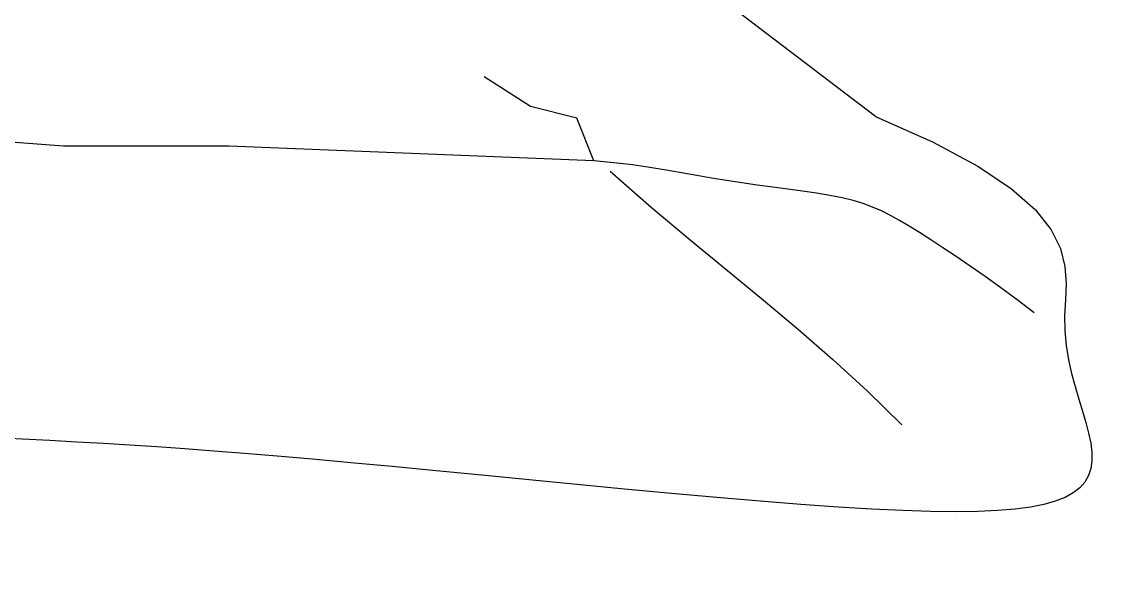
# Model space of a CAD drawing. Header units: millimetres. Extents: x 104198 to 1296755, y -81101 to 81453.
# Drawn here: x 592155.1 to 592230, y -26157.3 to -26119.4 of the extents above; entities that cross this region are included whole.
import ezdxf

# ---------------------------------------------------------------- set-up
doc = ezdxf.new("R2010")
doc.units = ezdxf.units.MM
doc.linetypes.add('HIDDEN2', pattern=[0.1875, 0.125, -0.0625])
doc.layers.add('0家具', color=51, linetype='Continuous')
doc.styles.add('黑体', font='simhei.ttf', dxfattribs={"width": 0.7})
doc.dimstyles.new('立面标注', dxfattribs={"dimtxt": 100, "dimasz": 35, "dimexe": 20, "dimexo": 100, "dimtad": 1, "dimdec": 0, "dimtxsty": '黑体', "dimblk": 'ARCHTICK', "dimcen": 80, "dimdle": 20, "dimclrd": 251, "dimclre": 251, "dimclrt": 256, "dimadec": 0, "dimazin": 0, "dimtfac": 1, "dimtdec": 0, "dimtix": 1, "dimtmove": 2, "dimatfit": 3, "dimldrblk": 'DOT', "dimfxl": 200, "dimfxlon": 1, "dimarcsym": 0})

# ---------------------------------------------------------------- blocks, each defined once
blk = doc.blocks.new('_ArchTick')
at = {"color": 2, "linetype": 'ByBlock', "const_width": 0.4}
blk.add_lwpolyline([(-0.5, -0.5), (0.5, 0.5)], dxfattribs=at)
blk = doc.blocks.new('_Dot')
at = {"color": 2, "linetype": 'ByBlock', "lineweight": -2}
blk.add_line((-0.5, 0), (-1, 0), dxfattribs=at)
at = {"color": 2, "linetype": 'ByBlock', "const_width": 0.5}
blk.add_lwpolyline([(-0.25, 0, 1), (0.25, 0, 1)], format="xyb", close=True, dxfattribs=at)
blk = doc.blocks.new('hgfhdrht')
at = {"color": 250, "linetype": 'HIDDEN2', "ltscale": 600}
for p, q in [((592213.712, -31132.169, 0), (592203.099, -31124.081, 0)), ((592213.712, -31132.169, 0), (592203.099, -31124.081, 0)), ((592213.712, -31132.169, 0), (592203.099, -31124.081, 0)), ((592213.712, -31132.169, 0), (592203.099, -31124.081, 0)), ((592213.712, -31132.169, 0), (592203.099, -31124.081, 0)), ((592213.712, -31132.169, 0), (592203.099, -31124.081, 0)), ((592213.712, -31132.169, 0), (592203.099, -31124.081, 0)), ((592213.712, -31132.169, 0), (592203.099, -31124.081, 0)), ((592213.712, -31132.169, 0), (592203.099, -31124.081, 0)), ((592213.712, -31132.169, 0), (592203.099, -31124.081, 0)), ((592213.712, -31132.169, 0), (592203.099, -31124.081, 0)), ((592213.712, -31132.169, 0), (592203.099, -31124.081, 0)), ((592190.044, -31131.472), (592186.859, -31129.451)), ((592190.044, -31131.472), (592186.859, -31129.451)), ((592190.044, -31131.472), (592186.859, -31129.451)), ((592190.044, -31131.472), (592186.859, -31129.451)), ((592190.044, -31131.472), (592186.859, -31129.451)), ((592190.044, -31131.472), (592186.859, -31129.451)), ((592190.044, -31131.472), (592186.859, -31129.451)), ((592190.044, -31131.472), (592186.859, -31129.451)), ((592190.044, -31131.472), (592186.859, -31129.451)), ((592190.044, -31131.472), (592186.859, -31129.451)), ((592190.044, -31131.472), (592186.859, -31129.451)), ((592190.044, -31131.472), (592186.859, -31129.451)), ((592193.228, -31132.28), (592190.044, -31131.472)), ((592193.228, -31132.28), (592190.044, -31131.472)), ((592193.228, -31132.28), (592190.044, -31131.472)), ((592193.228, -31132.28), (592190.044, -31131.472)), ((592193.228, -31132.28), (592190.044, -31131.472)), ((592193.228, -31132.28), (592190.044, -31131.472)), ((592193.228, -31132.28), (592190.044, -31131.472)), ((592193.228, -31132.28), (592190.044, -31131.472)), ((592193.228, -31132.28), (592190.044, -31131.472)), ((592193.228, -31132.28), (592190.044, -31131.472)), ((592193.228, -31132.28), (592190.044, -31131.472)), ((592193.228, -31132.28), (592190.044, -31131.472)), ((592194.386, -31135.199), (592193.228, -31132.28)), ((592194.386, -31135.199), (592193.228, -31132.28)), ((592194.386, -31135.199), (592193.228, -31132.28)), ((592194.386, -31135.199), (592193.228, -31132.28)), ((592194.386, -31135.199), (592193.228, -31132.28)), ((592194.386, -31135.199), (592193.228, -31132.28)), ((592194.386, -31135.199), (592193.228, -31132.28)), ((592194.386, -31135.199), (592193.228, -31132.28)), ((592194.386, -31135.199), (592193.228, -31132.28)), ((592194.386, -31135.199), (592193.228, -31132.28)), ((592194.386, -31135.199), (592193.228, -31132.28)), ((592194.386, -31135.199), (592193.228, -31132.28)), ((592213.712, -31132.169), (592217.669, -31133.928)), ((592213.712, -31132.169), (592217.669, -31133.928)), ((592213.712, -31132.169), (592217.669, -31133.928)), ((592213.712, -31132.169), (592217.669, -31133.928)), ((592213.712, -31132.169), (592217.669, -31133.928)), ((592213.712, -31132.169), (592217.669, -31133.928)), ((592213.712, -31132.169), (592217.669, -31133.928)), ((592213.712, -31132.169), (592217.669, -31133.928)), ((592213.712, -31132.169), (592217.669, -31133.928)), ((592213.712, -31132.169), (592217.669, -31133.928)), ((592213.712, -31132.169), (592217.669, -31133.928)), ((592213.712, -31132.169), (592217.669, -31133.928)), ((592158.01, -31134.189), (592144.368, -31133.179)), ((592158.01, -31134.189), (592144.368, -31133.179)), ((592158.01, -31134.189), (592144.368, -31133.179)), ((592158.01, -31134.189), (592144.368, -31133.179)), ((592158.01, -31134.189), (592144.368, -31133.179)), ((592158.01, -31134.189), (592144.368, -31133.179)), ((592158.01, -31134.189), (592144.368, -31133.179)), ((592158.01, -31134.189), (592144.368, -31133.179)), ((592158.01, -31134.189), (592144.368, -31133.179)), ((592158.01, -31134.189), (592144.368, -31133.179)), ((592158.01, -31134.189), (592144.368, -31133.179)), ((592158.01, -31134.189), (592144.368, -31133.179)), ((592169.377, -31134.189), (592158.01, -31134.189)), ((592169.377, -31134.189), (592158.01, -31134.189)), ((592169.377, -31134.189), (592158.01, -31134.189)), ((592169.377, -31134.189), (592158.01, -31134.189)), ((592169.377, -31134.189), (592158.01, -31134.189)), ((592169.377, -31134.189), (592158.01, -31134.189)), ((592169.377, -31134.189), (592158.01, -31134.189)), ((592169.377, -31134.189), (592158.01, -31134.189)), ((592169.377, -31134.189), (592158.01, -31134.189)), ((592169.377, -31134.189), (592158.01, -31134.189)), ((592169.377, -31134.189), (592158.01, -31134.189)), ((592169.377, -31134.189), (592158.01, -31134.189)), ((592194.386, -31135.199), (592169.377, -31134.189)), ((592194.386, -31135.199), (592169.377, -31134.189)), ((592194.386, -31135.199), (592169.377, -31134.189)), ((592194.386, -31135.199), (592169.377, -31134.189)), ((592194.386, -31135.199), (592169.377, -31134.189)), ((592194.386, -31135.199), (592169.377, -31134.189)), ((592194.386, -31135.199), (592169.377, -31134.189)), ((592194.386, -31135.199), (592169.377, -31134.189)), ((592194.386, -31135.199), (592169.377, -31134.189)), ((592194.386, -31135.199), (592169.377, -31134.189)), ((592194.386, -31135.199), (592169.377, -31134.189)), ((592194.386, -31135.199), (592169.377, -31134.189)), ((592217.669, -31133.928), (592220.745, -31135.574)), ((592217.669, -31133.928), (592220.745, -31135.574)), ((592217.669, -31133.928), (592220.745, -31135.574)), ((592217.669, -31133.928), (592220.745, -31135.574)), ((592217.669, -31133.928), (592220.745, -31135.574)), ((592217.669, -31133.928), (592220.745, -31135.574)), ((592217.669, -31133.928), (592220.745, -31135.574)), ((592217.669, -31133.928), (592220.745, -31135.574)), ((592217.669, -31133.928), (592220.745, -31135.574)), ((592217.669, -31133.928), (592220.745, -31135.574)), ((592217.669, -31133.928), (592220.745, -31135.574)), ((592217.669, -31133.928), (592220.745, -31135.574)), ((592220.745, -31135.574), (592223.05, -31137.118)), ((592220.745, -31135.574), (592223.05, -31137.118)), ((592220.745, -31135.574), (592223.05, -31137.118)), ((592220.745, -31135.574), (592223.05, -31137.118)), ((592220.745, -31135.574), (592223.05, -31137.118)), ((592220.745, -31135.574), (592223.05, -31137.118)), ((592220.745, -31135.574), (592223.05, -31137.118)), ((592220.745, -31135.574), (592223.05, -31137.118)), ((592220.745, -31135.574), (592223.05, -31137.118)), ((592220.745, -31135.574), (592223.05, -31137.118)), ((592220.745, -31135.574), (592223.05, -31137.118)), ((592220.745, -31135.574), (592223.05, -31137.118)), ((592223.05, -31137.118), (592224.691, -31138.567)), ((592223.05, -31137.118), (592224.691, -31138.567)), ((592223.05, -31137.118), (592224.691, -31138.567)), ((592223.05, -31137.118), (592224.691, -31138.567)), ((592223.05, -31137.118), (592224.691, -31138.567)), ((592223.05, -31137.118), (592224.691, -31138.567)), ((592223.05, -31137.118), (592224.691, -31138.567)), ((592223.05, -31137.118), (592224.691, -31138.567)), ((592223.05, -31137.118), (592224.691, -31138.567)), ((592223.05, -31137.118), (592224.691, -31138.567)), ((592223.05, -31137.118), (592224.691, -31138.567)), ((592223.05, -31137.118), (592224.691, -31138.567)), ((592224.691, -31138.567), (592225.778, -31139.932)), ((592224.691, -31138.567), (592225.778, -31139.932)), ((592224.691, -31138.567), (592225.778, -31139.932)), ((592224.691, -31138.567), (592225.778, -31139.932)), ((592224.691, -31138.567), (592225.778, -31139.932)), ((592224.691, -31138.567), (592225.778, -31139.932)), ((592224.691, -31138.567), (592225.778, -31139.932)), ((592224.691, -31138.567), (592225.778, -31139.932)), ((592224.691, -31138.567), (592225.778, -31139.932)), ((592224.691, -31138.567), (592225.778, -31139.932)), ((592224.691, -31138.567), (592225.778, -31139.932)), ((592224.691, -31138.567), (592225.778, -31139.932)), ((592225.778, -31139.932), (592226.418, -31141.221)), ((592225.778, -31139.932), (592226.418, -31141.221)), ((592225.778, -31139.932), (592226.418, -31141.221)), ((592225.778, -31139.932), (592226.418, -31141.221)), ((592225.778, -31139.932), (592226.418, -31141.221)), ((592225.778, -31139.932), (592226.418, -31141.221)), ((592225.778, -31139.932), (592226.418, -31141.221)), ((592225.778, -31139.932), (592226.418, -31141.221)), ((592225.778, -31139.932), (592226.418, -31141.221)), ((592225.778, -31139.932), (592226.418, -31141.221)), ((592225.778, -31139.932), (592226.418, -31141.221)), ((592225.778, -31139.932), (592226.418, -31141.221)), ((592226.418, -31141.221), (592226.721, -31142.443)), ((592226.418, -31141.221), (592226.721, -31142.443)), ((592226.418, -31141.221), (592226.721, -31142.443)), ((592226.418, -31141.221), (592226.721, -31142.443)), ((592226.418, -31141.221), (592226.721, -31142.443)), ((592226.418, -31141.221), (592226.721, -31142.443)), ((592226.418, -31141.221), (592226.721, -31142.443)), ((592226.418, -31141.221), (592226.721, -31142.443)), ((592226.418, -31141.221), (592226.721, -31142.443)), ((592226.418, -31141.221), (592226.721, -31142.443)), ((592226.418, -31141.221), (592226.721, -31142.443)), ((592226.418, -31141.221), (592226.721, -31142.443)), ((592226.721, -31142.443), (592226.795, -31143.608)), ((592226.721, -31142.443), (592226.795, -31143.608)), ((592226.721, -31142.443), (592226.795, -31143.608)), ((592226.721, -31142.443), (592226.795, -31143.608)), ((592226.721, -31142.443), (592226.795, -31143.608)), ((592226.721, -31142.443), (592226.795, -31143.608)), ((592226.721, -31142.443), (592226.795, -31143.608)), ((592226.721, -31142.443), (592226.795, -31143.608)), ((592226.721, -31142.443), (592226.795, -31143.608)), ((592226.721, -31142.443), (592226.795, -31143.608)), ((592226.721, -31142.443), (592226.795, -31143.608)), ((592226.721, -31142.443), (592226.795, -31143.608)), ((592226.795, -31143.608), (592226.748, -31144.724)), ((592226.795, -31143.608), (592226.748, -31144.724)), ((592226.795, -31143.608), (592226.748, -31144.724)), ((592226.795, -31143.608), (592226.748, -31144.724)), ((592226.795, -31143.608), (592226.748, -31144.724)), ((592226.795, -31143.608), (592226.748, -31144.724)), ((592226.795, -31143.608), (592226.748, -31144.724)), ((592226.795, -31143.608), (592226.748, -31144.724)), ((592226.795, -31143.608), (592226.748, -31144.724)), ((592226.795, -31143.608), (592226.748, -31144.724)), ((592226.795, -31143.608), (592226.748, -31144.724)), ((592226.795, -31143.608), (592226.748, -31144.724)), ((592226.748, -31144.724), (592226.69, -31145.801)), ((592226.748, -31144.724), (592226.69, -31145.801)), ((592226.748, -31144.724), (592226.69, -31145.801)), ((592226.748, -31144.724), (592226.69, -31145.801)), ((592226.748, -31144.724), (592226.69, -31145.801)), ((592226.748, -31144.724), (592226.69, -31145.801)), ((592226.748, -31144.724), (592226.69, -31145.801)), ((592226.748, -31144.724), (592226.69, -31145.801)), ((592226.748, -31144.724), (592226.69, -31145.801)), ((592226.748, -31144.724), (592226.69, -31145.801)), ((592226.748, -31144.724), (592226.69, -31145.801)), ((592226.748, -31144.724), (592226.69, -31145.801)), ((592226.69, -31145.801), (592226.707, -31146.846)), ((592226.69, -31145.801), (592226.707, -31146.846)), ((592226.69, -31145.801), (592226.707, -31146.846)), ((592226.69, -31145.801), (592226.707, -31146.846)), ((592226.69, -31145.801), (592226.707, -31146.846)), ((592226.69, -31145.801), (592226.707, -31146.846)), ((592226.69, -31145.801), (592226.707, -31146.846)), ((592226.69, -31145.801), (592226.707, -31146.846)), ((592226.69, -31145.801), (592226.707, -31146.846)), ((592226.69, -31145.801), (592226.707, -31146.846)), ((592226.69, -31145.801), (592226.707, -31146.846)), ((592226.69, -31145.801), (592226.707, -31146.846)), ((592226.707, -31146.846), (592226.804, -31147.858)), ((592226.707, -31146.846), (592226.804, -31147.858)), ((592226.707, -31146.846), (592226.804, -31147.858)), ((592226.707, -31146.846), (592226.804, -31147.858)), ((592226.707, -31146.846), (592226.804, -31147.858)), ((592226.707, -31146.846), (592226.804, -31147.858)), ((592226.707, -31146.846), (592226.804, -31147.858)), ((592226.707, -31146.846), (592226.804, -31147.858)), ((592226.707, -31146.846), (592226.804, -31147.858)), ((592226.707, -31146.846), (592226.804, -31147.858)), ((592226.707, -31146.846), (592226.804, -31147.858)), ((592226.707, -31146.846), (592226.804, -31147.858)), ((592226.804, -31147.858), (592226.965, -31148.836)), ((592226.804, -31147.858), (592226.965, -31148.836)), ((592226.804, -31147.858), (592226.965, -31148.836)), ((592226.804, -31147.858), (592226.965, -31148.836)), ((592226.804, -31147.858), (592226.965, -31148.836)), ((592226.804, -31147.858), (592226.965, -31148.836)), ((592226.804, -31147.858), (592226.965, -31148.836)), ((592226.804, -31147.858), (592226.965, -31148.836)), ((592226.804, -31147.858), (592226.965, -31148.836)), ((592226.804, -31147.858), (592226.965, -31148.836)), ((592226.804, -31147.858), (592226.965, -31148.836)), ((592226.804, -31147.858), (592226.965, -31148.836)), ((592226.965, -31148.836), (592227.173, -31149.778)), ((592226.965, -31148.836), (592227.173, -31149.778)), ((592226.965, -31148.836), (592227.173, -31149.778)), ((592226.965, -31148.836), (592227.173, -31149.778)), ((592226.965, -31148.836), (592227.173, -31149.778)), ((592226.965, -31148.836), (592227.173, -31149.778)), ((592226.965, -31148.836), (592227.173, -31149.778)), ((592226.965, -31148.836), (592227.173, -31149.778)), ((592226.965, -31148.836), (592227.173, -31149.778)), ((592226.965, -31148.836), (592227.173, -31149.778)), ((592226.965, -31148.836), (592227.173, -31149.778)), ((592226.965, -31148.836), (592227.173, -31149.778)), ((592227.173, -31149.778), (592227.412, -31150.681)), ((592227.173, -31149.778), (592227.412, -31150.681)), ((592227.173, -31149.778), (592227.412, -31150.681)), ((592227.173, -31149.778), (592227.412, -31150.681)), ((592227.173, -31149.778), (592227.412, -31150.681)), ((592227.173, -31149.778), (592227.412, -31150.681)), ((592227.173, -31149.778), (592227.412, -31150.681)), ((592227.173, -31149.778), (592227.412, -31150.681)), ((592227.173, -31149.778), (592227.412, -31150.681)), ((592227.173, -31149.778), (592227.412, -31150.681)), ((592227.173, -31149.778), (592227.412, -31150.681)), ((592227.173, -31149.778), (592227.412, -31150.681)), ((592227.412, -31150.681), (592227.665, -31151.544)), ((592227.412, -31150.681), (592227.665, -31151.544)), ((592227.412, -31150.681), (592227.665, -31151.544)), ((592227.412, -31150.681), (592227.665, -31151.544)), ((592227.412, -31150.681), (592227.665, -31151.544)), ((592227.412, -31150.681), (592227.665, -31151.544)), ((592227.412, -31150.681), (592227.665, -31151.544)), ((592227.412, -31150.681), (592227.665, -31151.544)), ((592227.412, -31150.681), (592227.665, -31151.544)), ((592227.412, -31150.681), (592227.665, -31151.544)), ((592227.412, -31150.681), (592227.665, -31151.544)), ((592227.412, -31150.681), (592227.665, -31151.544)), ((592227.665, -31151.544), (592227.916, -31152.365)), ((592227.665, -31151.544), (592227.916, -31152.365)), ((592227.665, -31151.544), (592227.916, -31152.365)), ((592227.665, -31151.544), (592227.916, -31152.365)), ((592227.665, -31151.544), (592227.916, -31152.365)), ((592227.665, -31151.544), (592227.916, -31152.365)), ((592227.665, -31151.544), (592227.916, -31152.365)), ((592227.665, -31151.544), (592227.916, -31152.365)), ((592227.665, -31151.544), (592227.916, -31152.365)), ((592227.665, -31151.544), (592227.916, -31152.365)), ((592227.665, -31151.544), (592227.916, -31152.365)), ((592227.665, -31151.544), (592227.916, -31152.365)), ((592227.916, -31152.365), (592228.148, -31153.141)), ((592227.916, -31152.365), (592228.148, -31153.141)), ((592227.916, -31152.365), (592228.148, -31153.141)), ((592227.916, -31152.365), (592228.148, -31153.141)), ((592227.916, -31152.365), (592228.148, -31153.141)), ((592227.916, -31152.365), (592228.148, -31153.141)), ((592227.916, -31152.365), (592228.148, -31153.141)), ((592227.916, -31152.365), (592228.148, -31153.141)), ((592227.916, -31152.365), (592228.148, -31153.141)), ((592227.916, -31152.365), (592228.148, -31153.141)), ((592227.916, -31152.365), (592228.148, -31153.141)), ((592227.916, -31152.365), (592228.148, -31153.141)), ((592228.148, -31153.141), (592228.345, -31153.871)), ((592228.148, -31153.141), (592228.345, -31153.871)), ((592228.148, -31153.141), (592228.345, -31153.871)), ((592228.148, -31153.141), (592228.345, -31153.871)), ((592228.148, -31153.141), (592228.345, -31153.871)), ((592228.148, -31153.141), (592228.345, -31153.871)), ((592228.148, -31153.141), (592228.345, -31153.871)), ((592228.148, -31153.141), (592228.345, -31153.871)), ((592228.148, -31153.141), (592228.345, -31153.871)), ((592228.148, -31153.141), (592228.345, -31153.871)), ((592228.148, -31153.141), (592228.345, -31153.871)), ((592228.148, -31153.141), (592228.345, -31153.871)), ((592228.345, -31153.871), (592228.49, -31154.552)), ((592228.345, -31153.871), (592228.49, -31154.552)), ((592228.345, -31153.871), (592228.49, -31154.552)), ((592228.345, -31153.871), (592228.49, -31154.552)), ((592228.345, -31153.871), (592228.49, -31154.552)), ((592228.345, -31153.871), (592228.49, -31154.552)), ((592228.345, -31153.871), (592228.49, -31154.552)), ((592228.345, -31153.871), (592228.49, -31154.552)), ((592228.345, -31153.871), (592228.49, -31154.552)), ((592228.345, -31153.871), (592228.49, -31154.552)), ((592228.345, -31153.871), (592228.49, -31154.552)), ((592228.345, -31153.871), (592228.49, -31154.552)), ((592155.16, -31154.283), (592153.209, -31154.183)), ((592155.16, -31154.283), (592153.209, -31154.183)), ((592155.16, -31154.283), (592153.209, -31154.183)), ((592155.16, -31154.283), (592153.209, -31154.183)), ((592155.16, -31154.283), (592153.209, -31154.183)), ((592155.16, -31154.283), (592153.209, -31154.183)), ((592155.16, -31154.283), (592153.209, -31154.183)), ((592155.16, -31154.283), (592153.209, -31154.183)), ((592155.16, -31154.283), (592153.209, -31154.183)), ((592155.16, -31154.283), (592153.209, -31154.183)), ((592155.16, -31154.283), (592153.209, -31154.183)), ((592155.16, -31154.283), (592153.209, -31154.183)), ((592157.062, -31154.384), (592155.16, -31154.283)), ((592157.062, -31154.384), (592155.16, -31154.283)), ((592157.062, -31154.384), (592155.16, -31154.283)), ((592157.062, -31154.384), (592155.16, -31154.283)), ((592157.062, -31154.384), (592155.16, -31154.283)), ((592157.062, -31154.384), (592155.16, -31154.283)), ((592157.062, -31154.384), (592155.16, -31154.283)), ((592157.062, -31154.384), (592155.16, -31154.283)), ((592157.062, -31154.384), (592155.16, -31154.283)), ((592157.062, -31154.384), (592155.16, -31154.283)), ((592157.062, -31154.384), (592155.16, -31154.283)), ((592157.062, -31154.384), (592155.16, -31154.283)), ((592158.914, -31154.485), (592157.062, -31154.384)), ((592158.914, -31154.485), (592157.062, -31154.384)), ((592158.914, -31154.485), (592157.062, -31154.384)), ((592158.914, -31154.485), (592157.062, -31154.384)), ((592158.914, -31154.485), (592157.062, -31154.384)), ((592158.914, -31154.485), (592157.062, -31154.384)), ((592158.914, -31154.485), (592157.062, -31154.384)), ((592158.914, -31154.485), (592157.062, -31154.384)), ((592158.914, -31154.485), (592157.062, -31154.384)), ((592158.914, -31154.485), (592157.062, -31154.384)), ((592158.914, -31154.485), (592157.062, -31154.384)), ((592158.914, -31154.485), (592157.062, -31154.384)), ((592160.738, -31154.59), (592158.914, -31154.485)), ((592160.738, -31154.59), (592158.914, -31154.485)), ((592160.738, -31154.59), (592158.914, -31154.485)), ((592160.738, -31154.59), (592158.914, -31154.485)), ((592160.738, -31154.59), (592158.914, -31154.485)), ((592160.738, -31154.59), (592158.914, -31154.485)), ((592160.738, -31154.59), (592158.914, -31154.485)), ((592160.738, -31154.59), (592158.914, -31154.485)), ((592160.738, -31154.59), (592158.914, -31154.485)), ((592160.738, -31154.59), (592158.914, -31154.485)), ((592160.738, -31154.59), (592158.914, -31154.485)), ((592160.738, -31154.59), (592158.914, -31154.485)), ((592162.561, -31154.7), (592160.738, -31154.59)), ((592162.561, -31154.7), (592160.738, -31154.59)), ((592162.561, -31154.7), (592160.738, -31154.59)), ((592162.561, -31154.7), (592160.738, -31154.59)), ((592162.561, -31154.7), (592160.738, -31154.59)), ((592162.561, -31154.7), (592160.738, -31154.59)), ((592162.561, -31154.7), (592160.738, -31154.59)), ((592162.561, -31154.7), (592160.738, -31154.59)), ((592162.561, -31154.7), (592160.738, -31154.59)), ((592162.561, -31154.7), (592160.738, -31154.59)), ((592162.561, -31154.7), (592160.738, -31154.59)), ((592162.561, -31154.7), (592160.738, -31154.59)), ((592164.413, -31154.82), (592162.561, -31154.7)), ((592164.413, -31154.82), (592162.561, -31154.7)), ((592164.413, -31154.82), (592162.561, -31154.7)), ((592164.413, -31154.82), (592162.561, -31154.7)), ((592164.413, -31154.82), (592162.561, -31154.7)), ((592164.413, -31154.82), (592162.561, -31154.7)), ((592164.413, -31154.82), (592162.561, -31154.7)), ((592164.413, -31154.82), (592162.561, -31154.7)), ((592164.413, -31154.82), (592162.561, -31154.7)), ((592164.413, -31154.82), (592162.561, -31154.7)), ((592164.413, -31154.82), (592162.561, -31154.7)), ((592164.413, -31154.82), (592162.561, -31154.7)), ((592166.322, -31154.952), (592164.413, -31154.82)), ((592166.322, -31154.952), (592164.413, -31154.82)), ((592166.322, -31154.952), (592164.413, -31154.82)), ((592166.322, -31154.952), (592164.413, -31154.82)), ((592166.322, -31154.952), (592164.413, -31154.82)), ((592166.322, -31154.952), (592164.413, -31154.82)), ((592166.322, -31154.952), (592164.413, -31154.82)), ((592166.322, -31154.952), (592164.413, -31154.82)), ((592166.322, -31154.952), (592164.413, -31154.82)), ((592166.322, -31154.952), (592164.413, -31154.82)), ((592166.322, -31154.952), (592164.413, -31154.82)), ((592166.322, -31154.952), (592164.413, -31154.82)), ((592228.49, -31154.552), (592228.568, -31155.183)), ((592228.49, -31154.552), (592228.568, -31155.183)), ((592228.49, -31154.552), (592228.568, -31155.183)), ((592228.49, -31154.552), (592228.568, -31155.183)), ((592228.49, -31154.552), (592228.568, -31155.183)), ((592228.49, -31154.552), (592228.568, -31155.183)), ((592228.49, -31154.552), (592228.568, -31155.183)), ((592228.49, -31154.552), (592228.568, -31155.183)), ((592228.49, -31154.552), (592228.568, -31155.183)), ((592228.49, -31154.552), (592228.568, -31155.183)), ((592228.49, -31154.552), (592228.568, -31155.183)), ((592228.49, -31154.552), (592228.568, -31155.183)), ((592168.316, -31155.099), (592166.322, -31154.952)), ((592168.316, -31155.099), (592166.322, -31154.952)), ((592168.316, -31155.099), (592166.322, -31154.952)), ((592168.316, -31155.099), (592166.322, -31154.952)), ((592168.316, -31155.099), (592166.322, -31154.952)), ((592168.316, -31155.099), (592166.322, -31154.952)), ((592168.316, -31155.099), (592166.322, -31154.952)), ((592168.316, -31155.099), (592166.322, -31154.952)), ((592168.316, -31155.099), (592166.322, -31154.952)), ((592168.316, -31155.099), (592166.322, -31154.952)), ((592168.316, -31155.099), (592166.322, -31154.952)), ((592168.316, -31155.099), (592166.322, -31154.952)), ((592170.424, -31155.264), (592168.316, -31155.099)), ((592170.424, -31155.264), (592168.316, -31155.099)), ((592170.424, -31155.264), (592168.316, -31155.099)), ((592170.424, -31155.264), (592168.316, -31155.099)), ((592170.424, -31155.264), (592168.316, -31155.099)), ((592170.424, -31155.264), (592168.316, -31155.099)), ((592170.424, -31155.264), (592168.316, -31155.099)), ((592170.424, -31155.264), (592168.316, -31155.099)), ((592170.424, -31155.264), (592168.316, -31155.099)), ((592170.424, -31155.264), (592168.316, -31155.099)), ((592170.424, -31155.264), (592168.316, -31155.099)), ((592170.424, -31155.264), (592168.316, -31155.099)), ((592172.674, -31155.45), (592170.424, -31155.264)), ((592172.674, -31155.45), (592170.424, -31155.264)), ((592172.674, -31155.45), (592170.424, -31155.264)), ((592172.674, -31155.45), (592170.424, -31155.264)), ((592172.674, -31155.45), (592170.424, -31155.264)), ((592172.674, -31155.45), (592170.424, -31155.264)), ((592172.674, -31155.45), (592170.424, -31155.264)), ((592172.674, -31155.45), (592170.424, -31155.264)), ((592172.674, -31155.45), (592170.424, -31155.264)), ((592172.674, -31155.45), (592170.424, -31155.264)), ((592172.674, -31155.45), (592170.424, -31155.264)), ((592172.674, -31155.45), (592170.424, -31155.264)), ((592175.094, -31155.661), (592172.674, -31155.45)), ((592175.094, -31155.661), (592172.674, -31155.45)), ((592175.094, -31155.661), (592172.674, -31155.45)), ((592175.094, -31155.661), (592172.674, -31155.45)), ((592175.094, -31155.661), (592172.674, -31155.45)), ((592175.094, -31155.661), (592172.674, -31155.45)), ((592175.094, -31155.661), (592172.674, -31155.45)), ((592175.094, -31155.661), (592172.674, -31155.45)), ((592175.094, -31155.661), (592172.674, -31155.45)), ((592175.094, -31155.661), (592172.674, -31155.45)), ((592175.094, -31155.661), (592172.674, -31155.45)), ((592175.094, -31155.661), (592172.674, -31155.45)), ((592228.568, -31155.183), (592228.573, -31155.765)), ((592228.568, -31155.183), (592228.573, -31155.765)), ((592228.568, -31155.183), (592228.573, -31155.765)), ((592228.568, -31155.183), (592228.573, -31155.765)), ((592228.568, -31155.183), (592228.573, -31155.765)), ((592228.568, -31155.183), (592228.573, -31155.765)), ((592228.568, -31155.183), (592228.573, -31155.765)), ((592228.568, -31155.183), (592228.573, -31155.765)), ((592228.568, -31155.183), (592228.573, -31155.765)), ((592228.568, -31155.183), (592228.573, -31155.765)), ((592228.568, -31155.183), (592228.573, -31155.765)), ((592228.568, -31155.183), (592228.573, -31155.765)), ((592177.714, -31155.898), (592175.094, -31155.661)), ((592177.714, -31155.898), (592175.094, -31155.661)), ((592177.714, -31155.898), (592175.094, -31155.661)), ((592177.714, -31155.898), (592175.094, -31155.661)), ((592177.714, -31155.898), (592175.094, -31155.661)), ((592177.714, -31155.898), (592175.094, -31155.661)), ((592177.714, -31155.898), (592175.094, -31155.661)), ((592177.714, -31155.898), (592175.094, -31155.661)), ((592177.714, -31155.898), (592175.094, -31155.661)), ((592177.714, -31155.898), (592175.094, -31155.661)), ((592177.714, -31155.898), (592175.094, -31155.661)), ((592177.714, -31155.898), (592175.094, -31155.661)), ((592180.548, -31156.165), (592177.714, -31155.898)), ((592180.548, -31156.165), (592177.714, -31155.898)), ((592180.548, -31156.165), (592177.714, -31155.898)), ((592180.548, -31156.165), (592177.714, -31155.898)), ((592180.548, -31156.165), (592177.714, -31155.898)), ((592180.548, -31156.165), (592177.714, -31155.898)), ((592180.548, -31156.165), (592177.714, -31155.898)), ((592180.548, -31156.165), (592177.714, -31155.898)), ((592180.548, -31156.165), (592177.714, -31155.898)), ((592180.548, -31156.165), (592177.714, -31155.898)), ((592180.548, -31156.165), (592177.714, -31155.898)), ((592180.548, -31156.165), (592177.714, -31155.898)), ((592183.563, -31156.454), (592180.548, -31156.165)), ((592183.563, -31156.454), (592180.548, -31156.165)), ((592183.563, -31156.454), (592180.548, -31156.165)), ((592183.563, -31156.454), (592180.548, -31156.165)), ((592183.563, -31156.454), (592180.548, -31156.165)), ((592183.563, -31156.454), (592180.548, -31156.165)), ((592183.563, -31156.454), (592180.548, -31156.165)), ((592183.563, -31156.454), (592180.548, -31156.165)), ((592183.563, -31156.454), (592180.548, -31156.165)), ((592183.563, -31156.454), (592180.548, -31156.165)), ((592183.563, -31156.454), (592180.548, -31156.165)), ((592183.563, -31156.454), (592180.548, -31156.165)), ((592228.498, -31156.298), (592228.338, -31156.784)), ((592228.498, -31156.298), (592228.338, -31156.784)), ((592228.498, -31156.298), (592228.338, -31156.784)), ((592228.498, -31156.298), (592228.338, -31156.784)), ((592228.498, -31156.298), (592228.338, -31156.784)), ((592228.498, -31156.298), (592228.338, -31156.784)), ((592228.498, -31156.298), (592228.338, -31156.784)), ((592228.498, -31156.298), (592228.338, -31156.784)), ((592228.498, -31156.298), (592228.338, -31156.784)), ((592228.498, -31156.298), (592228.338, -31156.784)), ((592228.498, -31156.298), (592228.338, -31156.784)), ((592228.498, -31156.298), (592228.338, -31156.784)), ((592228.573, -31155.765), (592228.498, -31156.298)), ((592228.573, -31155.765), (592228.498, -31156.298)), ((592228.573, -31155.765), (592228.498, -31156.298)), ((592228.573, -31155.765), (592228.498, -31156.298)), ((592228.573, -31155.765), (592228.498, -31156.298)), ((592228.573, -31155.765), (592228.498, -31156.298)), ((592228.573, -31155.765), (592228.498, -31156.298)), ((592228.573, -31155.765), (592228.498, -31156.298)), ((592228.573, -31155.765), (592228.498, -31156.298)), ((592228.573, -31155.765), (592228.498, -31156.298)), ((592228.573, -31155.765), (592228.498, -31156.298)), ((592228.573, -31155.765), (592228.498, -31156.298)), ((592186.712, -31156.76), (592183.563, -31156.454)), ((592186.712, -31156.76), (592183.563, -31156.454)), ((592186.712, -31156.76), (592183.563, -31156.454)), ((592186.712, -31156.76), (592183.563, -31156.454)), ((592186.712, -31156.76), (592183.563, -31156.454)), ((592186.712, -31156.76), (592183.563, -31156.454)), ((592186.712, -31156.76), (592183.563, -31156.454)), ((592186.712, -31156.76), (592183.563, -31156.454)), ((592186.712, -31156.76), (592183.563, -31156.454)), ((592186.712, -31156.76), (592183.563, -31156.454)), ((592186.712, -31156.76), (592183.563, -31156.454)), ((592186.712, -31156.76), (592183.563, -31156.454)), ((592189.949, -31157.075), (592186.712, -31156.76)), ((592189.949, -31157.075), (592186.712, -31156.76)), ((592189.949, -31157.075), (592186.712, -31156.76)), ((592189.949, -31157.075), (592186.712, -31156.76)), ((592189.949, -31157.075), (592186.712, -31156.76)), ((592189.949, -31157.075), (592186.712, -31156.76)), ((592189.949, -31157.075), (592186.712, -31156.76)), ((592189.949, -31157.075), (592186.712, -31156.76)), ((592189.949, -31157.075), (592186.712, -31156.76)), ((592189.949, -31157.075), (592186.712, -31156.76)), ((592189.949, -31157.075), (592186.712, -31156.76)), ((592189.949, -31157.075), (592186.712, -31156.76)), ((592193.226, -31157.392), (592189.949, -31157.075)), ((592193.226, -31157.392), (592189.949, -31157.075)), ((592193.226, -31157.392), (592189.949, -31157.075)), ((592193.226, -31157.392), (592189.949, -31157.075)), ((592193.226, -31157.392), (592189.949, -31157.075)), ((592193.226, -31157.392), (592189.949, -31157.075)), ((592193.226, -31157.392), (592189.949, -31157.075)), ((592193.226, -31157.392), (592189.949, -31157.075)), ((592193.226, -31157.392), (592189.949, -31157.075)), ((592193.226, -31157.392), (592189.949, -31157.075)), ((592193.226, -31157.392), (592189.949, -31157.075)), ((592193.226, -31157.392), (592189.949, -31157.075)), ((592228.338, -31156.784), (592228.087, -31157.224)), ((592228.338, -31156.784), (592228.087, -31157.224)), ((592228.338, -31156.784), (592228.087, -31157.224)), ((592228.338, -31156.784), (592228.087, -31157.224)), ((592228.338, -31156.784), (592228.087, -31157.224)), ((592228.338, -31156.784), (592228.087, -31157.224)), ((592228.338, -31156.784), (592228.087, -31157.224)), ((592228.338, -31156.784), (592228.087, -31157.224)), ((592228.338, -31156.784), (592228.087, -31157.224)), ((592228.338, -31156.784), (592228.087, -31157.224)), ((592228.338, -31156.784), (592228.087, -31157.224)), ((592228.338, -31156.784), (592228.087, -31157.224)), ((592196.498, -31157.704), (592193.226, -31157.392)), ((592196.498, -31157.704), (592193.226, -31157.392)), ((592196.498, -31157.704), (592193.226, -31157.392)), ((592196.498, -31157.704), (592193.226, -31157.392)), ((592196.498, -31157.704), (592193.226, -31157.392)), ((592196.498, -31157.704), (592193.226, -31157.392)), ((592196.498, -31157.704), (592193.226, -31157.392)), ((592196.498, -31157.704), (592193.226, -31157.392)), ((592196.498, -31157.704), (592193.226, -31157.392)), ((592196.498, -31157.704), (592193.226, -31157.392)), ((592196.498, -31157.704), (592193.226, -31157.392)), ((592196.498, -31157.704), (592193.226, -31157.392)), ((592199.717, -31158.003), (592196.498, -31157.704)), ((592199.717, -31158.003), (592196.498, -31157.704)), ((592199.717, -31158.003), (592196.498, -31157.704)), ((592199.717, -31158.003), (592196.498, -31157.704)), ((592199.717, -31158.003), (592196.498, -31157.704)), ((592199.717, -31158.003), (592196.498, -31157.704)), ((592199.717, -31158.003), (592196.498, -31157.704)), ((592199.717, -31158.003), (592196.498, -31157.704)), ((592199.717, -31158.003), (592196.498, -31157.704)), ((592199.717, -31158.003), (592196.498, -31157.704)), ((592199.717, -31158.003), (592196.498, -31157.704)), ((592199.717, -31158.003), (592196.498, -31157.704)), ((592227.739, -31157.618), (592227.289, -31157.967)), ((592227.739, -31157.618), (592227.289, -31157.967)), ((592227.739, -31157.618), (592227.289, -31157.967)), ((592227.739, -31157.618), (592227.289, -31157.967)), ((592227.739, -31157.618), (592227.289, -31157.967)), ((592227.739, -31157.618), (592227.289, -31157.967)), ((592227.739, -31157.618), (592227.289, -31157.967)), ((592227.739, -31157.618), (592227.289, -31157.967)), ((592227.739, -31157.618), (592227.289, -31157.967)), ((592227.739, -31157.618), (592227.289, -31157.967)), ((592227.739, -31157.618), (592227.289, -31157.967)), ((592227.739, -31157.618), (592227.289, -31157.967)), ((592228.087, -31157.224), (592227.739, -31157.618)), ((592228.087, -31157.224), (592227.739, -31157.618)), ((592228.087, -31157.224), (592227.739, -31157.618)), ((592228.087, -31157.224), (592227.739, -31157.618)), ((592228.087, -31157.224), (592227.739, -31157.618)), ((592228.087, -31157.224), (592227.739, -31157.618)), ((592228.087, -31157.224), (592227.739, -31157.618)), ((592228.087, -31157.224), (592227.739, -31157.618)), ((592228.087, -31157.224), (592227.739, -31157.618)), ((592228.087, -31157.224), (592227.739, -31157.618)), ((592228.087, -31157.224), (592227.739, -31157.618)), ((592228.087, -31157.224), (592227.739, -31157.618)), ((592202.838, -31158.284), (592199.717, -31158.003)), ((592202.838, -31158.284), (592199.717, -31158.003)), ((592202.838, -31158.284), (592199.717, -31158.003)), ((592202.838, -31158.284), (592199.717, -31158.003)), ((592202.838, -31158.284), (592199.717, -31158.003)), ((592202.838, -31158.284), (592199.717, -31158.003)), ((592202.838, -31158.284), (592199.717, -31158.003)), ((592202.838, -31158.284), (592199.717, -31158.003)), ((592202.838, -31158.284), (592199.717, -31158.003)), ((592202.838, -31158.284), (592199.717, -31158.003)), ((592202.838, -31158.284), (592199.717, -31158.003)), ((592202.838, -31158.284), (592199.717, -31158.003)), ((592205.813, -31158.538), (592202.838, -31158.284)), ((592205.813, -31158.538), (592202.838, -31158.284)), ((592205.813, -31158.538), (592202.838, -31158.284)), ((592205.813, -31158.538), (592202.838, -31158.284)), ((592205.813, -31158.538), (592202.838, -31158.284)), ((592205.813, -31158.538), (592202.838, -31158.284)), ((592205.813, -31158.538), (592202.838, -31158.284)), ((592205.813, -31158.538), (592202.838, -31158.284)), ((592205.813, -31158.538), (592202.838, -31158.284)), ((592205.813, -31158.538), (592202.838, -31158.284)), ((592205.813, -31158.538), (592202.838, -31158.284)), ((592205.813, -31158.538), (592202.838, -31158.284)), ((592208.596, -31158.759), (592205.813, -31158.538)), ((592208.596, -31158.759), (592205.813, -31158.538)), ((592208.596, -31158.759), (592205.813, -31158.538)), ((592208.596, -31158.759), (592205.813, -31158.538)), ((592208.596, -31158.759), (592205.813, -31158.538)), ((592208.596, -31158.759), (592205.813, -31158.538)), ((592208.596, -31158.759), (592205.813, -31158.538)), ((592208.596, -31158.759), (592205.813, -31158.538)), ((592208.596, -31158.759), (592205.813, -31158.538)), ((592208.596, -31158.759), (592205.813, -31158.538)), ((592208.596, -31158.759), (592205.813, -31158.538)), ((592208.596, -31158.759), (592205.813, -31158.538)), ((592226.06, -31158.537), (592225.269, -31158.759)), ((592226.06, -31158.537), (592225.269, -31158.759)), ((592226.06, -31158.537), (592225.269, -31158.759)), ((592226.06, -31158.537), (592225.269, -31158.759)), ((592226.06, -31158.537), (592225.269, -31158.759)), ((592226.06, -31158.537), (592225.269, -31158.759)), ((592226.06, -31158.537), (592225.269, -31158.759)), ((592226.06, -31158.537), (592225.269, -31158.759)), ((592226.06, -31158.537), (592225.269, -31158.759)), ((592226.06, -31158.537), (592225.269, -31158.759)), ((592226.06, -31158.537), (592225.269, -31158.759)), ((592226.06, -31158.537), (592225.269, -31158.759)), ((592226.731, -31158.273), (592226.06, -31158.537)), ((592226.731, -31158.273), (592226.06, -31158.537)), ((592226.731, -31158.273), (592226.06, -31158.537)), ((592226.731, -31158.273), (592226.06, -31158.537)), ((592226.731, -31158.273), (592226.06, -31158.537)), ((592226.731, -31158.273), (592226.06, -31158.537)), ((592226.731, -31158.273), (592226.06, -31158.537)), ((592226.731, -31158.273), (592226.06, -31158.537)), ((592226.731, -31158.273), (592226.06, -31158.537)), ((592226.731, -31158.273), (592226.06, -31158.537)), ((592226.731, -31158.273), (592226.06, -31158.537)), ((592226.731, -31158.273), (592226.06, -31158.537)), ((592227.289, -31157.967), (592226.731, -31158.273)), ((592227.289, -31157.967), (592226.731, -31158.273)), ((592227.289, -31157.967), (592226.731, -31158.273)), ((592227.289, -31157.967), (592226.731, -31158.273)), ((592227.289, -31157.967), (592226.731, -31158.273)), ((592227.289, -31157.967), (592226.731, -31158.273)), ((592227.289, -31157.967), (592226.731, -31158.273)), ((592227.289, -31157.967), (592226.731, -31158.273)), ((592227.289, -31157.967), (592226.731, -31158.273)), ((592227.289, -31157.967), (592226.731, -31158.273)), ((592227.289, -31157.967), (592226.731, -31158.273)), ((592227.289, -31157.967), (592226.731, -31158.273)), ((592211.15, -31158.941), (592208.596, -31158.759)), ((592211.15, -31158.941), (592208.596, -31158.759)), ((592211.15, -31158.941), (592208.596, -31158.759)), ((592211.15, -31158.941), (592208.596, -31158.759)), ((592211.15, -31158.941), (592208.596, -31158.759)), ((592211.15, -31158.941), (592208.596, -31158.759)), ((592211.15, -31158.941), (592208.596, -31158.759)), ((592211.15, -31158.941), (592208.596, -31158.759)), ((592211.15, -31158.941), (592208.596, -31158.759)), ((592211.15, -31158.941), (592208.596, -31158.759)), ((592211.15, -31158.941), (592208.596, -31158.759)), ((592211.15, -31158.941), (592208.596, -31158.759)), ((592213.477, -31159.082), (592211.15, -31158.941)), ((592213.477, -31159.082), (592211.15, -31158.941)), ((592213.477, -31159.082), (592211.15, -31158.941)), ((592213.477, -31159.082), (592211.15, -31158.941)), ((592213.477, -31159.082), (592211.15, -31158.941)), ((592213.477, -31159.082), (592211.15, -31158.941)), ((592213.477, -31159.082), (592211.15, -31158.941)), ((592213.477, -31159.082), (592211.15, -31158.941)), ((592213.477, -31159.082), (592211.15, -31158.941)), ((592213.477, -31159.082), (592211.15, -31158.941)), ((592213.477, -31159.082), (592211.15, -31158.941)), ((592213.477, -31159.082), (592211.15, -31158.941)), ((592215.587, -31159.183), (592213.477, -31159.082)), ((592215.587, -31159.183), (592213.477, -31159.082)), ((592215.587, -31159.183), (592213.477, -31159.082)), ((592215.587, -31159.183), (592213.477, -31159.082)), ((592215.587, -31159.183), (592213.477, -31159.082)), ((592215.587, -31159.183), (592213.477, -31159.082)), ((592215.587, -31159.183), (592213.477, -31159.082)), ((592215.587, -31159.183), (592213.477, -31159.082)), ((592215.587, -31159.183), (592213.477, -31159.082)), ((592215.587, -31159.183), (592213.477, -31159.082)), ((592215.587, -31159.183), (592213.477, -31159.082)), ((592215.587, -31159.183), (592213.477, -31159.082)), ((592217.493, -31159.244), (592215.587, -31159.183)), ((592217.493, -31159.244), (592215.587, -31159.183)), ((592217.493, -31159.244), (592215.587, -31159.183)), ((592217.493, -31159.244), (592215.587, -31159.183)), ((592217.493, -31159.244), (592215.587, -31159.183)), ((592217.493, -31159.244), (592215.587, -31159.183)), ((592217.493, -31159.244), (592215.587, -31159.183)), ((592217.493, -31159.244), (592215.587, -31159.183)), ((592217.493, -31159.244), (592215.587, -31159.183)), ((592217.493, -31159.244), (592215.587, -31159.183)), ((592217.493, -31159.244), (592215.587, -31159.183)), ((592217.493, -31159.244), (592215.587, -31159.183)), ((592219.206, -31159.264), (592217.493, -31159.244)), ((592219.206, -31159.264), (592217.493, -31159.244)), ((592219.206, -31159.264), (592217.493, -31159.244)), ((592219.206, -31159.264), (592217.493, -31159.244)), ((592219.206, -31159.264), (592217.493, -31159.244)), ((592219.206, -31159.264), (592217.493, -31159.244)), ((592219.206, -31159.264), (592217.493, -31159.244)), ((592219.206, -31159.264), (592217.493, -31159.244)), ((592219.206, -31159.264), (592217.493, -31159.244)), ((592219.206, -31159.264), (592217.493, -31159.244)), ((592219.206, -31159.264), (592217.493, -31159.244)), ((592219.206, -31159.264), (592217.493, -31159.244)), ((592220.737, -31159.244), (592219.206, -31159.264)), ((592220.737, -31159.244), (592219.206, -31159.264)), ((592220.737, -31159.244), (592219.206, -31159.264)), ((592220.737, -31159.244), (592219.206, -31159.264)), ((592220.737, -31159.244), (592219.206, -31159.264)), ((592220.737, -31159.244), (592219.206, -31159.264)), ((592220.737, -31159.244), (592219.206, -31159.264)), ((592220.737, -31159.244), (592219.206, -31159.264)), ((592220.737, -31159.244), (592219.206, -31159.264)), ((592220.737, -31159.244), (592219.206, -31159.264)), ((592220.737, -31159.244), (592219.206, -31159.264)), ((592220.737, -31159.244), (592219.206, -31159.264)), ((592222.097, -31159.183), (592220.737, -31159.244)), ((592222.097, -31159.183), (592220.737, -31159.244)), ((592222.097, -31159.183), (592220.737, -31159.244)), ((592222.097, -31159.183), (592220.737, -31159.244)), ((592222.097, -31159.183), (592220.737, -31159.244)), ((592222.097, -31159.183), (592220.737, -31159.244)), ((592222.097, -31159.183), (592220.737, -31159.244)), ((592222.097, -31159.183), (592220.737, -31159.244)), ((592222.097, -31159.183), (592220.737, -31159.244)), ((592222.097, -31159.183), (592220.737, -31159.244)), ((592222.097, -31159.183), (592220.737, -31159.244)), ((592222.097, -31159.183), (592220.737, -31159.244)), ((592223.298, -31159.082), (592222.097, -31159.183)), ((592223.298, -31159.082), (592222.097, -31159.183)), ((592223.298, -31159.082), (592222.097, -31159.183)), ((592223.298, -31159.082), (592222.097, -31159.183)), ((592223.298, -31159.082), (592222.097, -31159.183)), ((592223.298, -31159.082), (592222.097, -31159.183)), ((592223.298, -31159.082), (592222.097, -31159.183)), ((592223.298, -31159.082), (592222.097, -31159.183)), ((592223.298, -31159.082), (592222.097, -31159.183)), ((592223.298, -31159.082), (592222.097, -31159.183)), ((592223.298, -31159.082), (592222.097, -31159.183)), ((592223.298, -31159.082), (592222.097, -31159.183)), ((592224.352, -31158.941), (592223.298, -31159.082)), ((592224.352, -31158.941), (592223.298, -31159.082)), ((592224.352, -31158.941), (592223.298, -31159.082)), ((592224.352, -31158.941), (592223.298, -31159.082)), ((592224.352, -31158.941), (592223.298, -31159.082)), ((592224.352, -31158.941), (592223.298, -31159.082)), ((592224.352, -31158.941), (592223.298, -31159.082)), ((592224.352, -31158.941), (592223.298, -31159.082)), ((592224.352, -31158.941), (592223.298, -31159.082)), ((592224.352, -31158.941), (592223.298, -31159.082)), ((592224.352, -31158.941), (592223.298, -31159.082)), ((592224.352, -31158.941), (592223.298, -31159.082)), ((592225.269, -31158.759), (592224.352, -31158.941)), ((592225.269, -31158.759), (592224.352, -31158.941)), ((592225.269, -31158.759), (592224.352, -31158.941)), ((592225.269, -31158.759), (592224.352, -31158.941)), ((592225.269, -31158.759), (592224.352, -31158.941)), ((592225.269, -31158.759), (592224.352, -31158.941)), ((592225.269, -31158.759), (592224.352, -31158.941)), ((592225.269, -31158.759), (592224.352, -31158.941)), ((592225.269, -31158.759), (592224.352, -31158.941)), ((592225.269, -31158.759), (592224.352, -31158.941)), ((592225.269, -31158.759), (592224.352, -31158.941)), ((592225.269, -31158.759), (592224.352, -31158.941))]:
    blk.add_line(p, q, dxfattribs=at)
for points in [[(592224.62, -31145.616), (592223.448, -31144.735), (592222.322, -31143.911), (592221.245, -31143.142), (592220.222, -31142.429), (592219.256, -31141.772), (592218.35, -31141.169), (592217.509, -31140.621), (592216.734, -31140.127), (592216.027, -31139.686), (592215.372, -31139.294), (592214.748, -31138.947), (592214.137, -31138.641), (592213.519, -31138.371), (592212.874, -31138.133), (592212.183, -31137.923), (592211.426, -31137.736), (592210.59, -31137.568), (592209.682, -31137.414), (592208.716, -31137.271), (592207.706, -31137.134), (592206.666, -31136.998), (592205.61, -31136.86), (592204.551, -31136.714), (592203.503, -31136.557), (592202.474, -31136.386), (592201.452, -31136.204), (592200.416, -31136.018), (592199.349, -31135.832), (592198.231, -31135.651), (592197.044, -31135.482), (592195.769, -31135.329), (592194.386, -31135.199)], [(592224.62, -31145.616), (592223.448, -31144.735), (592222.322, -31143.911), (592221.245, -31143.142), (592220.222, -31142.429), (592219.256, -31141.772), (592218.35, -31141.169), (592217.509, -31140.621), (592216.734, -31140.127), (592216.027, -31139.686), (592215.372, -31139.294), (592214.748, -31138.947), (592214.137, -31138.641), (592213.519, -31138.371), (592212.874, -31138.133), (592212.183, -31137.923), (592211.426, -31137.736), (592210.59, -31137.568), (592209.682, -31137.414), (592208.716, -31137.271), (592207.706, -31137.134), (592206.666, -31136.998), (592205.61, -31136.86), (592204.551, -31136.714), (592203.503, -31136.557), (592202.474, -31136.386), (592201.452, -31136.204), (592200.416, -31136.018), (592199.349, -31135.832), (592198.231, -31135.651), (592197.044, -31135.482), (592195.769, -31135.329), (592194.386, -31135.199)], [(592224.62, -31145.616), (592223.448, -31144.735), (592222.322, -31143.911), (592221.245, -31143.142), (592220.222, -31142.429), (592219.256, -31141.772), (592218.35, -31141.169), (592217.509, -31140.621), (592216.734, -31140.127), (592216.027, -31139.686), (592215.372, -31139.294), (592214.748, -31138.947), (592214.137, -31138.641), (592213.519, -31138.371), (592212.874, -31138.133), (592212.183, -31137.923), (592211.426, -31137.736), (592210.59, -31137.568), (592209.682, -31137.414), (592208.716, -31137.271), (592207.706, -31137.134), (592206.666, -31136.998), (592205.61, -31136.86), (592204.551, -31136.714), (592203.503, -31136.557), (592202.474, -31136.386), (592201.452, -31136.204), (592200.416, -31136.018), (592199.349, -31135.832), (592198.231, -31135.651), (592197.044, -31135.482), (592195.769, -31135.329), (592194.386, -31135.199)], [(592224.62, -31145.616), (592223.448, -31144.735), (592222.322, -31143.911), (592221.245, -31143.142), (592220.222, -31142.429), (592219.256, -31141.772), (592218.35, -31141.169), (592217.509, -31140.621), (592216.734, -31140.127), (592216.027, -31139.686), (592215.372, -31139.294), (592214.748, -31138.947), (592214.137, -31138.641), (592213.519, -31138.371), (592212.874, -31138.133), (592212.183, -31137.923), (592211.426, -31137.736), (592210.59, -31137.568), (592209.682, -31137.414), (592208.716, -31137.271), (592207.706, -31137.134), (592206.666, -31136.998), (592205.61, -31136.86), (592204.551, -31136.714), (592203.503, -31136.557), (592202.474, -31136.386), (592201.452, -31136.204), (592200.416, -31136.018), (592199.349, -31135.832), (592198.231, -31135.651), (592197.044, -31135.482), (592195.769, -31135.329), (592194.386, -31135.199)], [(592224.62, -31145.616), (592223.448, -31144.735), (592222.322, -31143.911), (592221.245, -31143.142), (592220.222, -31142.429), (592219.256, -31141.772), (592218.35, -31141.169), (592217.509, -31140.621), (592216.734, -31140.127), (592216.027, -31139.686), (592215.372, -31139.294), (592214.748, -31138.947), (592214.137, -31138.641), (592213.519, -31138.371), (592212.874, -31138.133), (592212.183, -31137.923), (592211.426, -31137.736), (592210.59, -31137.568), (592209.682, -31137.414), (592208.716, -31137.271), (592207.706, -31137.134), (592206.666, -31136.998), (592205.61, -31136.86), (592204.551, -31136.714), (592203.503, -31136.557), (592202.474, -31136.386), (592201.452, -31136.204), (592200.416, -31136.018), (592199.349, -31135.832), (592198.231, -31135.651), (592197.044, -31135.482), (592195.769, -31135.329), (592194.386, -31135.199)], [(592224.62, -31145.616), (592223.448, -31144.735), (592222.322, -31143.911), (592221.245, -31143.142), (592220.222, -31142.429), (592219.256, -31141.772), (592218.35, -31141.169), (592217.509, -31140.621), (592216.734, -31140.127), (592216.027, -31139.686), (592215.372, -31139.294), (592214.748, -31138.947), (592214.137, -31138.641), (592213.519, -31138.371), (592212.874, -31138.133), (592212.183, -31137.923), (592211.426, -31137.736), (592210.59, -31137.568), (592209.682, -31137.414), (592208.716, -31137.271), (592207.706, -31137.134), (592206.666, -31136.998), (592205.61, -31136.86), (592204.551, -31136.714), (592203.503, -31136.557), (592202.474, -31136.386), (592201.452, -31136.204), (592200.416, -31136.018), (592199.349, -31135.832), (592198.231, -31135.651), (592197.044, -31135.482), (592195.769, -31135.329), (592194.386, -31135.199)], [(592224.62, -31145.616), (592223.448, -31144.735), (592222.322, -31143.911), (592221.245, -31143.142), (592220.222, -31142.429), (592219.256, -31141.772), (592218.35, -31141.169), (592217.509, -31140.621), (592216.734, -31140.127), (592216.027, -31139.686), (592215.372, -31139.294), (592214.748, -31138.947), (592214.137, -31138.641), (592213.519, -31138.371), (592212.874, -31138.133), (592212.183, -31137.923), (592211.426, -31137.736), (592210.59, -31137.568), (592209.682, -31137.414), (592208.716, -31137.271), (592207.706, -31137.134), (592206.666, -31136.998), (592205.61, -31136.86), (592204.551, -31136.714), (592203.503, -31136.557), (592202.474, -31136.386), (592201.452, -31136.204), (592200.416, -31136.018), (592199.349, -31135.832), (592198.231, -31135.651), (592197.044, -31135.482), (592195.769, -31135.329), (592194.386, -31135.199)], [(592224.62, -31145.616), (592223.448, -31144.735), (592222.322, -31143.911), (592221.245, -31143.142), (592220.222, -31142.429), (592219.256, -31141.772), (592218.35, -31141.169), (592217.509, -31140.621), (592216.734, -31140.127), (592216.027, -31139.686), (592215.372, -31139.294), (592214.748, -31138.947), (592214.137, -31138.641), (592213.519, -31138.371), (592212.874, -31138.133), (592212.183, -31137.923), (592211.426, -31137.736), (592210.59, -31137.568), (592209.682, -31137.414), (592208.716, -31137.271), (592207.706, -31137.134), (592206.666, -31136.998), (592205.61, -31136.86), (592204.551, -31136.714), (592203.503, -31136.557), (592202.474, -31136.386), (592201.452, -31136.204), (592200.416, -31136.018), (592199.349, -31135.832), (592198.231, -31135.651), (592197.044, -31135.482), (592195.769, -31135.329), (592194.386, -31135.199)], [(592224.62, -31145.616), (592223.448, -31144.735), (592222.322, -31143.911), (592221.245, -31143.142), (592220.222, -31142.429), (592219.256, -31141.772), (592218.35, -31141.169), (592217.509, -31140.621), (592216.734, -31140.127), (592216.027, -31139.686), (592215.372, -31139.294), (592214.748, -31138.947), (592214.137, -31138.641), (592213.519, -31138.371), (592212.874, -31138.133), (592212.183, -31137.923), (592211.426, -31137.736), (592210.59, -31137.568), (592209.682, -31137.414), (592208.716, -31137.271), (592207.706, -31137.134), (592206.666, -31136.998), (592205.61, -31136.86), (592204.551, -31136.714), (592203.503, -31136.557), (592202.474, -31136.386), (592201.452, -31136.204), (592200.416, -31136.018), (592199.349, -31135.832), (592198.231, -31135.651), (592197.044, -31135.482), (592195.769, -31135.329), (592194.386, -31135.199)], [(592224.62, -31145.616), (592223.448, -31144.735), (592222.322, -31143.911), (592221.245, -31143.142), (592220.222, -31142.429), (592219.256, -31141.772), (592218.35, -31141.169), (592217.509, -31140.621), (592216.734, -31140.127), (592216.027, -31139.686), (592215.372, -31139.294), (592214.748, -31138.947), (592214.137, -31138.641), (592213.519, -31138.371), (592212.874, -31138.133), (592212.183, -31137.923), (592211.426, -31137.736), (592210.59, -31137.568), (592209.682, -31137.414), (592208.716, -31137.271), (592207.706, -31137.134), (592206.666, -31136.998), (592205.61, -31136.86), (592204.551, -31136.714), (592203.503, -31136.557), (592202.474, -31136.386), (592201.452, -31136.204), (592200.416, -31136.018), (592199.349, -31135.832), (592198.231, -31135.651), (592197.044, -31135.482), (592195.769, -31135.329), (592194.386, -31135.199)], [(592224.62, -31145.616), (592223.448, -31144.735), (592222.322, -31143.911), (592221.245, -31143.142), (592220.222, -31142.429), (592219.256, -31141.772), (592218.35, -31141.169), (592217.509, -31140.621), (592216.734, -31140.127), (592216.027, -31139.686), (592215.372, -31139.294), (592214.748, -31138.947), (592214.137, -31138.641), (592213.519, -31138.371), (592212.874, -31138.133), (592212.183, -31137.923), (592211.426, -31137.736), (592210.59, -31137.568), (592209.682, -31137.414), (592208.716, -31137.271), (592207.706, -31137.134), (592206.666, -31136.998), (592205.61, -31136.86), (592204.551, -31136.714), (592203.503, -31136.557), (592202.474, -31136.386), (592201.452, -31136.204), (592200.416, -31136.018), (592199.349, -31135.832), (592198.231, -31135.651), (592197.044, -31135.482), (592195.769, -31135.329), (592194.386, -31135.199)], [(592224.62, -31145.616), (592223.448, -31144.735), (592222.322, -31143.911), (592221.245, -31143.142), (592220.222, -31142.429), (592219.256, -31141.772), (592218.35, -31141.169), (592217.509, -31140.621), (592216.734, -31140.127), (592216.027, -31139.686), (592215.372, -31139.294), (592214.748, -31138.947), (592214.137, -31138.641), (592213.519, -31138.371), (592212.874, -31138.133), (592212.183, -31137.923), (592211.426, -31137.736), (592210.59, -31137.568), (592209.682, -31137.414), (592208.716, -31137.271), (592207.706, -31137.134), (592206.666, -31136.998), (592205.61, -31136.86), (592204.551, -31136.714), (592203.503, -31136.557), (592202.474, -31136.386), (592201.452, -31136.204), (592200.416, -31136.018), (592199.349, -31135.832), (592198.231, -31135.651), (592197.044, -31135.482), (592195.769, -31135.329), (592194.386, -31135.199)], [(592195.503, -31135.917), (592198.322, -31138.371), (592200.998, -31140.621), (592203.556, -31142.729), (592206.024, -31144.757), (592208.428, -31146.766), (592210.794, -31148.817), (592213.15, -31150.973), (592215.521, -31153.294)], [(592195.503, -31135.917), (592198.322, -31138.371), (592200.998, -31140.621), (592203.556, -31142.729), (592206.024, -31144.757), (592208.428, -31146.766), (592210.794, -31148.817), (592213.15, -31150.973), (592215.521, -31153.294)], [(592195.503, -31135.917), (592198.322, -31138.371), (592200.998, -31140.621), (592203.556, -31142.729), (592206.024, -31144.757), (592208.428, -31146.766), (592210.794, -31148.817), (592213.15, -31150.973), (592215.521, -31153.294)], [(592195.503, -31135.917), (592198.322, -31138.371), (592200.998, -31140.621), (592203.556, -31142.729), (592206.024, -31144.757), (592208.428, -31146.766), (592210.794, -31148.817), (592213.15, -31150.973), (592215.521, -31153.294)], [(592195.503, -31135.917), (592198.322, -31138.371), (592200.998, -31140.621), (592203.556, -31142.729), (592206.024, -31144.757), (592208.428, -31146.766), (592210.794, -31148.817), (592213.15, -31150.973), (592215.521, -31153.294)], [(592195.503, -31135.917), (592198.322, -31138.371), (592200.998, -31140.621), (592203.556, -31142.729), (592206.024, -31144.757), (592208.428, -31146.766), (592210.794, -31148.817), (592213.15, -31150.973), (592215.521, -31153.294)], [(592195.503, -31135.917), (592198.322, -31138.371), (592200.998, -31140.621), (592203.556, -31142.729), (592206.024, -31144.757), (592208.428, -31146.766), (592210.794, -31148.817), (592213.15, -31150.973), (592215.521, -31153.294)], [(592195.503, -31135.917), (592198.322, -31138.371), (592200.998, -31140.621), (592203.556, -31142.729), (592206.024, -31144.757), (592208.428, -31146.766), (592210.794, -31148.817), (592213.15, -31150.973), (592215.521, -31153.294)], [(592195.503, -31135.917), (592198.322, -31138.371), (592200.998, -31140.621), (592203.556, -31142.729), (592206.024, -31144.757), (592208.428, -31146.766), (592210.794, -31148.817), (592213.15, -31150.973), (592215.521, -31153.294)], [(592195.503, -31135.917), (592198.322, -31138.371), (592200.998, -31140.621), (592203.556, -31142.729), (592206.024, -31144.757), (592208.428, -31146.766), (592210.794, -31148.817), (592213.15, -31150.973), (592215.521, -31153.294)], [(592195.503, -31135.917), (592198.322, -31138.371), (592200.998, -31140.621), (592203.556, -31142.729), (592206.024, -31144.757), (592208.428, -31146.766), (592210.794, -31148.817), (592213.15, -31150.973), (592215.521, -31153.294)], [(592195.503, -31135.917), (592198.322, -31138.371), (592200.998, -31140.621), (592203.556, -31142.729), (592206.024, -31144.757), (592208.428, -31146.766), (592210.794, -31148.817), (592213.15, -31150.973), (592215.521, -31153.294)]]:
    blk.add_lwpolyline(points, dxfattribs=at)

msp = doc.modelspace()

# ---------------------------------------------------------------- block references
at = {"color": 2}
msp.add_blockref('hgfhdrht', (0, 5006.229), dxfattribs=at)

# ---------------------------------------------------------------- leaders
at = {"layer": '0家具', "color": 51}
msp.add_leader([(591689.436, -26511.403), (591689.436, -23491.592), (592799.651, -23491.592)], dimstyle='立面标注', dxfattribs=at)

doc.saveas('drawing.dxf')
